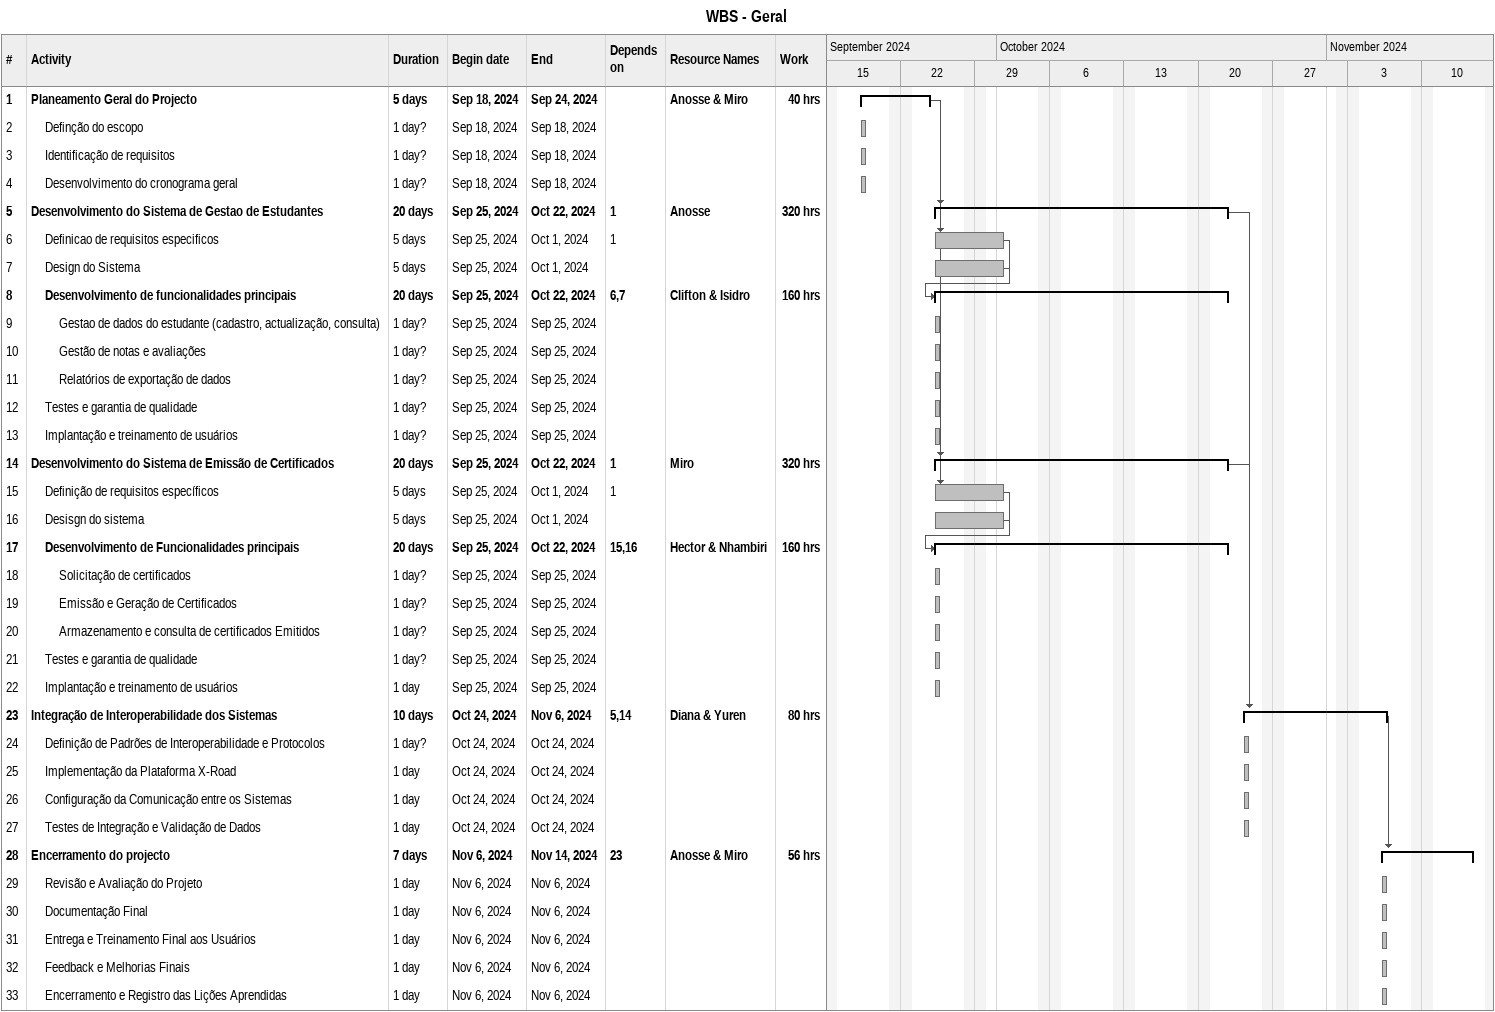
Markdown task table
WBS - Geral

| ID | Level | Task | Duration | Start | Finish | Predecessors | Resources | Work (h) |
|---|---|---|---|---|---|---|---|---|
| 1 | 1 | **Planeamento Geral do Projecto** | 5d | 2024-09-18 | 2024-09-24 |  | Anosse & Miro | 40 |
| 2 | 2 | Definção do escopo | 1d? | 2024-09-18 | 2024-09-18 |  |  |  |
| 3 | 2 | Identificação de requisitos | 1d? | 2024-09-18 | 2024-09-18 |  |  |  |
| 4 | 2 | Desenvolvimento do cronograma geral | 1d? | 2024-09-18 | 2024-09-18 |  |  |  |
| 5 | 1 | **Desenvolvimento do Sistema de Gestao de Estudantes** | 20d | 2024-09-25 | 2024-10-22 | 1 | Anosse | 320 |
| 6 | 2 | Definicao de requisitos especificos | 5d | 2024-09-25 | 2024-10-01 | 1 |  |  |
| 7 | 2 | Design do Sistema | 5d | 2024-09-25 | 2024-10-01 |  |  |  |
| 8 | 2 | **Desenvolvimento de funcionalidades principais** | 20d | 2024-09-25 | 2024-10-22 | 6, 7 | Clifton & Isidro | 160 |
| 9 | 3 | Gestao de dados do estudante (cadastro, actualização, consulta) | 1d? | 2024-09-25 | 2024-09-25 |  |  |  |
| 10 | 3 | Gestão de notas e avaliações | 1d? | 2024-09-25 | 2024-09-25 |  |  |  |
| 11 | 3 | Relatórios de exportação de dados | 1d? | 2024-09-25 | 2024-09-25 |  |  |  |
| 12 | 2 | Testes e garantia de qualidade | 1d? | 2024-09-25 | 2024-09-25 |  |  |  |
| 13 | 2 | Implantação e treinamento de usuários | 1d? | 2024-09-25 | 2024-09-25 |  |  |  |
| 14 | 1 | **Desenvolvimento do Sistema de Emissão de Certificados** | 20d | 2024-09-25 | 2024-10-22 | 1 | Miro | 320 |
| 15 | 2 | Definição de requisitos específicos | 5d | 2024-09-25 | 2024-10-01 | 1 |  |  |
| 16 | 2 | Desisgn do sistema | 5d | 2024-09-25 | 2024-10-01 |  |  |  |
| 17 | 2 | **Desenvolvimento de Funcionalidades principais** | 20d | 2024-09-25 | 2024-10-22 | 15, 16 | Hector & Nhambiri | 160 |
| 18 | 3 | Solicitação de certificados | 1d? | 2024-09-25 | 2024-09-25 |  |  |  |
| 19 | 3 | Emissão e Geração de Certificados | 1d? | 2024-09-25 | 2024-09-25 |  |  |  |
| 20 | 3 | Armazenamento e consulta de certificados Emitidos | 1d? | 2024-09-25 | 2024-09-25 |  |  |  |
| 21 | 2 | Testes e garantia de qualidade | 1d? | 2024-09-25 | 2024-09-25 |  |  |  |
| 22 | 2 | Implantação e treinamento de usuários | 1d | 2024-09-25 | 2024-09-25 |  |  |  |
| 23 | 1 | **Integração de Interoperabilidade dos Sistemas** | 10d | 2024-10-24 | 2024-11-06 | 5, 14 | Diana & Yuren | 80 |
| 24 | 2 | Definição de Padrões de Interoperabilidade e Protocolos | 1d? | 2024-10-24 | 2024-10-24 |  |  |  |
| 25 | 2 | Implementação da Plataforma X-Road | 1d | 2024-10-24 | 2024-10-24 |  |  |  |
| 26 | 2 | Configuração da Comunicação entre os Sistemas | 1d | 2024-10-24 | 2024-10-24 |  |  |  |
| 27 | 2 | Testes de Integração e Validação de Dados | 1d | 2024-10-24 | 2024-10-24 |  |  |  |
| 28 | 1 | **Encerramento do projecto** | 7d | 2024-11-06 | 2024-11-14 | 23 | Anosse & Miro | 56 |
| 29 | 2 | Revisão e Avaliação do Projeto | 1d | 2024-11-06 | 2024-11-06 |  |  |  |
| 30 | 2 | Documentação Final | 1d | 2024-11-06 | 2024-11-06 |  |  |  |
| 31 | 2 | Entrega e Treinamento Final aos Usuários | 1d | 2024-11-06 | 2024-11-06 |  |  |  |
| 32 | 2 | Feedback e Melhorias Finais | 1d | 2024-11-06 | 2024-11-06 |  |  |  |
| 33 | 2 | Encerramento e Registro das Lições Aprendidas | 1d | 2024-11-06 | 2024-11-06 |  |  |  |
